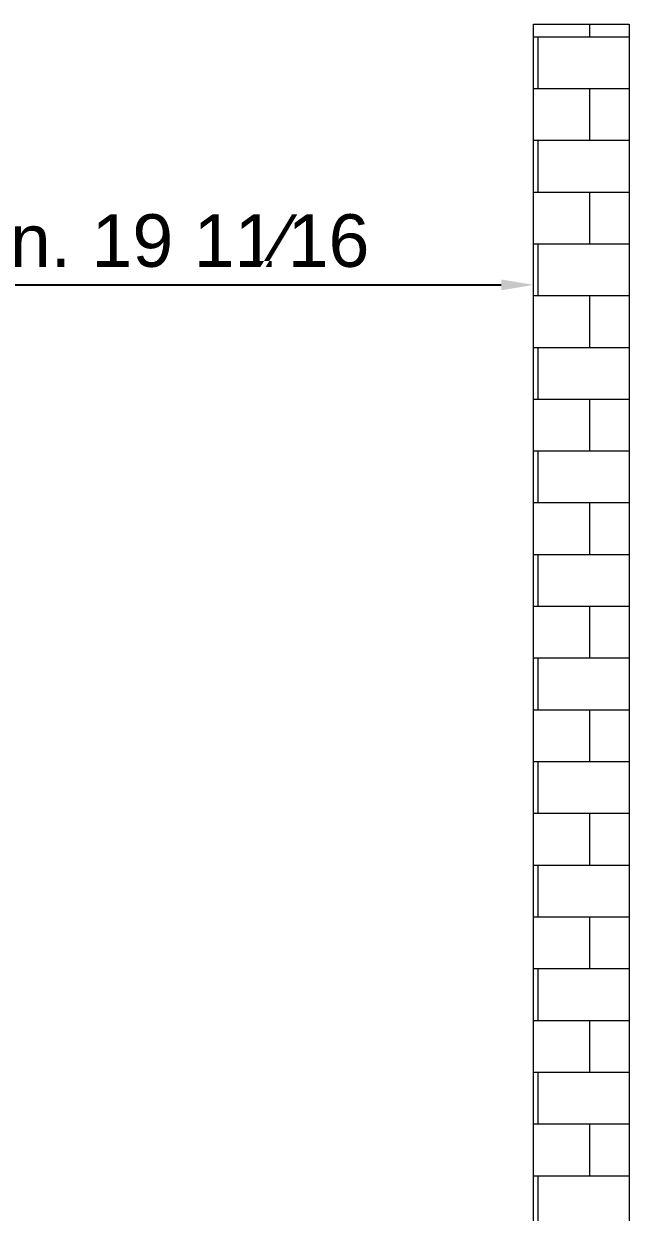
# Model space of a CAD drawing. Header units: inches. Extents: x -8 to 544, y 1 to 138.
# Drawn here: x 66.53 to 85.24, y 95.79 to 132.52 of the extents above; entities that cross this region are included whole.
import ezdxf

# ---------------------------------------------------------------- set-up
doc = ezdxf.new("R2010")
doc.units = ezdxf.units.IN
doc.layers.add('ZANO_R', color=7, linetype='Continuous', lineweight=0)
doc.layers.add('ZANO_W', color=1, linetype='Continuous', lineweight=0)
doc.styles.get("Standard").update_dxf_attribs({"font": 'arial.ttf'})
doc.dimstyles.new('amerykanie', dxfattribs={"dimtxt": 50, "dimasz": 50, "dimexe": 0.5, "dimexo": 0.5, "dimgap": 1, "dimtad": 1, "dimdec": 0, "dimzin": 0, "dimlunit": 5, "dimtxsty": 'Standard', "dimcen": 0.09, "dimclrd": 1, "dimclre": 1, "dimclrt": 1, "dimazin": 0, "dimtfac": 1, "dimtdec": 0, "dimtmove": 0, "dimatfit": 3, "dimfxl": 1, "dimtzin": 0, "dimarcsym": 1})

# ---------------------------------------------------------------- blocks, each defined once
blk = doc.blocks.new('*D388')
at = {"layer": 'ZANO_W', "color": 1, "lineweight": -2}
for p, q in [((58.633, 124.949), (58.633, 124.949)), ((82.284, 124.949), (82.284, 124.949)), ((59.633, 124.449), (81.284, 124.449))]:
    blk.add_line(p, q, dxfattribs=at)
at = {"layer": 'ZANO_W', "color": 1}
for points in [[(59.633, 124.616), (59.633, 124.282), (58.633, 124.449)], [(81.284, 124.282), (81.284, 124.616), (82.284, 124.449)]]:
    blk.add_solid(points, dxfattribs=at)
at = {"layer": 'ZANO_W', "color": 1, "insert": (70.459, 125.807), "char_height": 1.625, "attachment_point": 5}
blk.add_mtext('min. 19 11⁄16', dxfattribs=at)

msp = doc.modelspace()

# ---------------------------------------------------------------- hatches: boundary and pattern name
at = {"layer": 'ZANO_R', "ltscale": 10, "transparency": 33554559}
h = msp.add_hatch(dxfattribs=at)
h.set_pattern_fill('AR-B816', color=256, scale=0.007873)
h.set_pattern_definition([(0, (-362.2997, 117.718), (0, 1.5997223), []), (90, (-362.2997, 117.718), (-1.5997223, 1.5997223), [1.599722, -1.599722])])
h.paths.add_polyline_path([(82.28438, 132.51695), (82.28438, 93.15371), (85.23662, 93.15371), (85.23662, 132.51695)])

# ---------------------------------------------------------------- linework, layer by layer
at = {"layer": 'ZANO_R'}
for p, q in [((82.28438, 93.15371), (82.28438, 132.50526)), ((82.28438, 132.50526), (85.23574, 132.50526)), ((85.23574, 132.50526), (85.23574, 93.15371))]:
    msp.add_line(p, q, dxfattribs=at)

# ---------------------------------------------------------------- dimensions: what is measured, and where the dimension line sits
at = {"layer": 'ZANO_W'}
dim = msp.add_linear_dim(base=(82.28438, 124.44896), p1=(58.63281, 124.44896), p2=(82.28438, 124.44896), text='min. 19 11⁄16', dimstyle='amerykanie', override={"dimtxt": 1.625, "dimasz": 1, "dimgap": 0.5, "dimdec": 4, "dimtxsty": 'Standard', "dimaunit": 1, "dimadec": 1, "dimtdec": 4, "dimtmove": 1, "dimfrac": 2}, dxfattribs=at)
dim.commit()
dim.dimension.update_dxf_attribs({"geometry": '*D388', "text_midpoint": (70.45859, 125.80691)})

doc.saveas('drawing.dxf')
